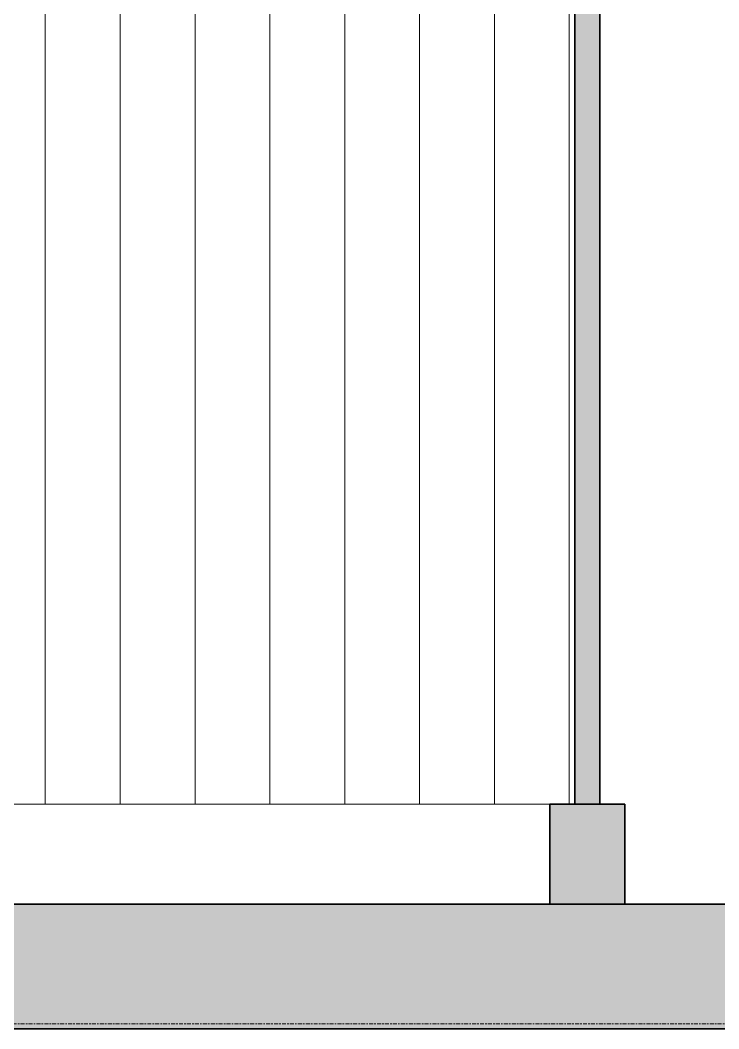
# Model space of a CAD drawing. Header units: centimetres. Extents: x 710 to 12582, y -437 to 1921.
# Drawn here: x 2730.2 to 3010.3, y 44 to 448.2 of the extents above; entities that cross this region are included whole.
import ezdxf

# ---------------------------------------------------------------- set-up
doc = ezdxf.new("R2010")
doc.units = ezdxf.units.CM
doc.linetypes.add('Centre', pattern=[3.175, 0.635, -0.475, 1.59, -0.475])
for name, color, linetype, lineweight in [('A-FLOR', 7, 'Continuous', 9), ('A-FLOR-LEVL', 7, 'Continuous', 9), ('A-FLOR-PATT', 7, 'Continuous', 35), ('A-WALL', 7, 'Continuous', 9), ('A-WALL-PATT', 7, 'Continuous', 35), ('I-WALL', 7, 'Continuous', 9)]:
    doc.layers.add(name, color=color, linetype=linetype, lineweight=lineweight)

# ---------------------------------------------------------------- blocks, each defined once
blk = doc.blocks.new('PQ_RVR_EST-01_ZZ_ZZ_MO_T_A_rvt-1-Sección 4')
at = {"layer": 'A-FLOR-PATT', "lineweight": 9, "true_color": 0x9a9a9a}
blk.add_hatch(color=253, dxfattribs=at).paths.add_polyline_path([(6813.97, 44), (6815.08, 44), (6815.08, 94), (3797.22, 94), (3797.22, 93.83), (3792.18, 93.83), (3792.18, 94), (3778.93, 94), (3778.93, 93.83), (3773.89, 93.83), (3773.89, 94), (3758.58, 94), (3758.58, 93.83), (3753.54, 93.83), (3753.54, 94), (3740.29, 94), (3740.29, 93.83), (3735.25, 93.83), (3735.25, 94), (1308.34, 94), (1308.34, 44), (6713.97, 44)])
at = {"layer": 'A-FLOR', "lineweight": 35}
for p, q in [((3266.99, 94), (2170.14, 94)), ((1308.34, 44), (6713.97, 44))]:
    blk.add_line(p, q, dxfattribs=at)

msp = doc.modelspace()

# ---------------------------------------------------------------- hatches: boundary and pattern name
at = {"layer": 'A-FLOR-PATT', "lineweight": 9, "true_color": 0x9a9a9a}
msp.add_hatch(color=253, dxfattribs=at).paths.add_polyline_path([(1310.739, 44), (6813.968, 44), (6813.968, 94), (3797.22, 94), (3797.22, 93.832), (3792.18, 93.832), (3792.18, 94), (3778.93, 94), (3778.93, 93.832), (3773.89, 93.832), (3773.89, 94), (3758.58, 94), (3758.58, 93.832), (3753.54, 93.832), (3753.54, 94), (3740.29, 94), (3740.29, 93.832), (3735.25, 93.832), (3735.25, 94), (2573.487, 94), (2573.487, 85.116), (2569.487, 85.116), (2569.487, 94), (1310.739, 94)])
at = {"layer": 'A-WALL-PATT', "lineweight": 9, "true_color": 0x808080}
h = msp.add_hatch(dxfattribs=at)
h.set_pattern_fill('FP_4', color=8, style=0, pattern_type=2)
h.set_pattern_definition([(90, (4660.293, 712), (-30, 2e-15), [])])
h.paths.add_polyline_path([(2386.711, 134), (2952.556, 134), (2952.556, 801.545), (2371.711, 801.545), (2371.711, 134), (2386.593, 134)])
at = {"layer": 'A-WALL-PATT', "lineweight": 9, "true_color": 0x9a9a9a}
for points in [[(2952.556, 134), (2962.556, 134), (2962.556, 801.545), (2952.556, 801.545), (2952.556, 711.981)], [(2972.556, 94), (2972.556, 134), (2942.556, 134), (2942.556, 94)]]:
    msp.add_hatch(color=253, dxfattribs=at).paths.add_polyline_path(points)

# ---------------------------------------------------------------- linework, layer by layer
at = {"layer": 'A-FLOR', "lineweight": 35}
for p, q in [((3266.989, 94), (2573.487, 94)), ((1310.739, 44), (6813.968, 44))]:
    msp.add_line(p, q, dxfattribs=at)
at = {"layer": 'A-FLOR-LEVL', "color": 253, "linetype": 'Centre', "true_color": 0xaaaaaa}
for p, q in [((709.994, 94), (7177.566, 94)), ((709.994, 46.025), (7304.566, 46.025))]:
    msp.add_line(p, q, dxfattribs=at)
at = {"layer": 'A-WALL'}
msp.add_line((2942.556, 134), (2386.711, 134), dxfattribs=at)
at = {"layer": 'A-WALL', "lineweight": 35}
for p, q in [((2972.556, 134), (2942.556, 134)), ((2942.556, 134), (2942.556, 94)), ((2972.556, 94), (2972.556, 134))]:
    msp.add_line(p, q, dxfattribs=at)
at = {"layer": 'I-WALL', "lineweight": 35}
for p, q in [((2952.556, 801.545), (2952.556, 134)), ((2962.556, 134), (2962.556, 801.545))]:
    msp.add_line(p, q, dxfattribs=at)

# ---------------------------------------------------------------- block references
at = {"lineweight": 5}
msp.add_blockref('PQ_RVR_EST-01_ZZ_ZZ_MO_T_A_rvt-1-Sección 4', (0, 0), dxfattribs=at)

doc.saveas('drawing.dxf')
